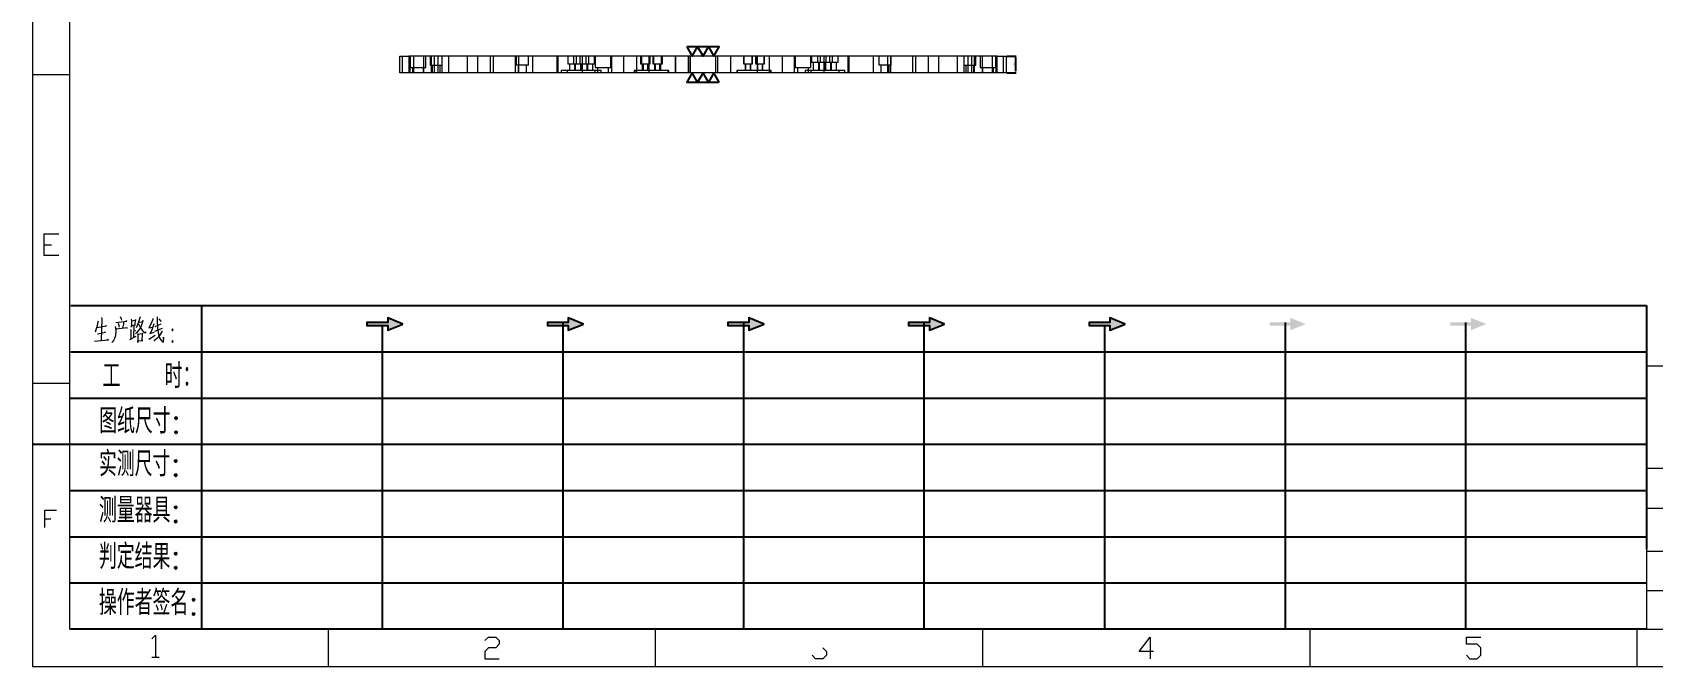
# Model space of a CAD drawing. Header units: millimetres. Extents: x 494 to 18201, y 224 to 11417.
# Drawn here: x 6179 to 8850, y 8447 to 9493 of the extents above; entities that cross this region are included whole.
import ezdxf
from ezdxf.enums import TextEntityAlignment as Align
from ezdxf.lldxf.tags import DXFTag

# ---------------------------------------------------------------- set-up
doc = ezdxf.new("R2010")
doc.units = ezdxf.units.MM
doc.layers.add('DIM', color=7, linetype='Continuous')
doc.layers.add('U1', color=211, linetype='Continuous')
doc.styles.add('chinesef_fs', font='txt.shx', dxfattribs={"bigfont": 'gbcbig.shx'})
doc.styles.add('gbenor_', font='gbenor.shx', dxfattribs={"bigfont": 'gbcbig'})
doc.styles.get("Standard").update_dxf_attribs({"font": 'arial.ttf'})
doc.styles.add('TXT', font='txt.shx', dxfattribs={"width": 0.8, "bigfont": 'ctxt.shx'})
tags = doc.linetypes.add('DASHED', pattern='A,12.86,[0,arial.ttf,S=0,R=0,X=0,Y=0],-12.86', length=25.72).pattern_tags.tags
tags[12:13] = [DXFTag(74, 4), DXFTag(75, 0), DXFTag(340, '0'), DXFTag(46, 0.0), DXFTag(50, 0.0), DXFTag(44, 0.0), DXFTag(45, 0.0)]
doc.dimstyles.new('ISO-25', dxfattribs={"dimtxt": 2.5, "dimasz": 2.5, "dimexe": 1.25, "dimexo": 0.625, "dimtad": 1, "dimtxsty": 'Standard', "dimcen": 2.5, "dimadec": 0, "dimazin": 0, "dimtfac": 1, "dimtmove": 0, "dimatfit": 3, "dimfxl": 1, "dimarcsym": 0})

# ---------------------------------------------------------------- blocks, each defined once
blk = doc.blocks.new('*D65')
at = {"layer": 'Defpoints', "color": 0, "transparency": 16777216}
for p in [(7784.4, 9454.1), (7784.4, 9426.6), (7799.4, 9426.6)]:
    blk.add_point(p, dxfattribs=at)
at = {"layer": 'DIM', "color": 0, "lineweight": -2, "transparency": 16777216}
for p, q in [((7785.1, 9454.1), (7800.7, 9454.1)), ((7799.4, 9451.6), (7799.4, 9429.1)), ((7785.1, 9426.6), (7800.7, 9426.6))]:
    blk.add_line(p, q, dxfattribs=at)
at = {"layer": 'DIM', "color": 0, "transparency": 16777216}
for points in [[(7799, 9451.6), (7799.9, 9451.6), (7799.4, 9454.1)], [(7799, 9429.1), (7799.9, 9429.1), (7799.4, 9426.6)]]:
    blk.add_solid(points, dxfattribs=at)
at = {"layer": 'DIM', "color": 0, "lineweight": 18, "transparency": 16777216, "insert": (7797.3, 9440.3), "char_height": 2.5, "attachment_point": 5, "rotation": 90}
blk.add_mtext('27,5', dxfattribs=at)
blk = doc.blocks.new('YFFH+A0')
at = {"color": 4, "ltscale": 2}
blk.add_lwpolyline([(-3.46, -6), (0, -4), (-3.46, -2), (0, 0), (-3.46, 2), (0, 4), (-3.46, 6), (-3.46, -6)], close=True, dxfattribs=at)
blk = doc.blocks.new('XYMFH-A0')
at = {"xscale": 0.0833, "yscale": 0.0833, "zscale": 0.0833}
blk.add_blockref('YFFH+A0', (0, 0), dxfattribs=at)
blk = doc.blocks.new('U9')
for points in [[(-1468.2, -974.4), (-1468.2, -977.5), (-1458, -973.4), (-1468.2, -969.3), (-1468.2, -972.3), (-1482.1, -972.3), (-1482.1, -974.4)], [(-1347.7, -974.4), (-1347.7, -977.5), (-1337.5, -973.4), (-1347.7, -969.3), (-1347.7, -972.3), (-1361.6, -972.3), (-1361.6, -974.4)], [(-1227.2, -974.4), (-1227.2, -977.5), (-1217, -973.4), (-1227.2, -969.3), (-1227.2, -972.3), (-1241.1, -972.3), (-1241.1, -974.4)], [(-1106.7, -974.4), (-1106.7, -977.5), (-1096.5, -973.4), (-1106.7, -969.3), (-1106.7, -972.3), (-1120.6, -972.3), (-1120.6, -974.4)], [(-986.2, -974.4), (-986.2, -977.5), (-976, -973.4), (-986.2, -969.3), (-986.2, -972.3), (-1000.1, -972.3), (-1000.1, -974.4)], [(-865.7, -974.4), (-865.7, -977.5), (-855.5, -973.4), (-865.7, -969.3), (-865.7, -972.3), (-879.6, -972.3), (-879.6, -974.4)], [(-745.2, -974.4), (-745.2, -977.5), (-735, -973.4), (-745.2, -969.3), (-745.2, -972.3), (-759.1, -972.3), (-759.1, -974.4)]]:
    blk.add_hatch(color=3).paths.add_polyline_path(points)
at = {"color": 254, "lineweight": 18}
for p, q in [((-1705.3, 0), (-1705.3, -1202)), ((-1680.3, -1177.1), (-1680.3, -25)), ((-1705.3, -806.9), (-1680.3, -806.9)), ((-628.2, -1001.2), (-25, -1001.2)), ((-1705.3, -1012.8), (-1680.3, -1012.8)), ((-628.1, -1069.5), (-25, -1069.5)), ((-25, -1096.6), (-628.1, -1096.6)), ((-25, -1125.1), (-628.1, -1125.1)), ((-25, -1151.5), (-628.1, -1151.5)), ((-1680.3, -1177.1), (-25, -1177.1)), ((-1071, -1202), (-1071, -1177.1)), ((-852.6, -1202), (-852.6, -1177.1)), ((-634.3, -1202), (-634.3, -1177.1)), ((-1705.3, -1202), (0, -1202))]:
    blk.add_line(p, q, dxfattribs=at)
for p, q in [((-1679.7, -961), (-628.1, -961)), ((-628.1, -961), (-628.1, -1123.7)), ((-1679.7, -991.9), (-628.1, -991.9)), ((-1680.3, -1022.8), (-628.1, -1022.8)), ((-1705.2, -1053.6), (-628.1, -1053.6)), ((-1680.3, -1084.5), (-628.1, -1084.5)), ((-1680.3, -1115.4), (-628.1, -1115.4)), ((-1680.3, -1146.2), (-628.1, -1146.2))]:
    blk.add_line(p, q)
at = {"color": 254}
for p, q in [((-1592.2, -1177.1), (-1592.2, -961)), ((-1351.1, -1177.1), (-1351.1, -972.3)), ((-1230.6, -1177.1), (-1230.6, -972.3)), ((-1110.1, -1177.1), (-1110.1, -972.3)), ((-869.1, -1177.1), (-869.1, -972.3)), ((-748.6, -1177.1), (-748.6, -972.3)), ((-1471.6, -1177.1), (-1471.6, -974.3)), ((-989.6, -1177.1), (-989.6, -974.4)), ((-628.1, -1177.1), (-1679.7, -1177.1))]:
    blk.add_line(p, q, dxfattribs=at)
at = {"color": 254, "linetype": 'Continuous', "lineweight": 18}
for p, q in [((-628.2, -1001.2), (-628.2, -1177.1)), ((-628.1, -1001.2), (-628.1, -1177.1)), ((-1507.7, -1202), (-1507.7, -1177.1)), ((-1289.4, -1202), (-1289.4, -1177.1))]:
    blk.add_line(p, q, dxfattribs=at)
at = {"color": 92, "lineweight": 18}
for points in [[(-1687.7, -927.7), (-1697.4, -927.7), (-1697.4, -913.2), (-1687.7, -913.2)], [(-1697.4, -920.4), (-1692.6, -920.4)], [(-1697, -1109.2), (-1697, -1097.6), (-1689.2, -1097.6)], [(-1697, -1103.4), (-1693.1, -1103.4)], [(-1625.6, -1183.5), (-1623.2, -1181.1), (-1623.2, -1195.7)], [(-1403.4, -1184.7), (-1401, -1182.3), (-1396.1, -1182.3), (-1393.7, -1184.7), (-1393.7, -1187.1), (-1396.1, -1189.5), (-1401, -1189.5), (-1403.4, -1192), (-1403.4, -1196.8), (-1393.7, -1196.8)], [(-957, -1192), (-966.7, -1192), (-959.4, -1182.3), (-959.4, -1196.8)], [(-748.3, -1194.4), (-745.9, -1196.8), (-741, -1196.8), (-738.6, -1194.4), (-738.6, -1189.5), (-741, -1187.1), (-748.3, -1187.1), (-748.3, -1182.3), (-738.6, -1182.3)], [(-1625.6, -1195.7), (-1620.7, -1195.7)], [(-1177.8, -1189.5), (-1175.3, -1192), (-1175.3, -1194.4), (-1177.8, -1196.8), (-1182.6, -1196.8), (-1185, -1194.4)]]:
    blk.add_lwpolyline(points, dxfattribs=at)
at = {"color": 92, "lineweight": 0}
for points in [[(-1661.5, -971.4), (-1661.6, -972.2), (-1662.1, -974.3), (-1662.5, -975.8), (-1662.9, -977.3), (-1663.4, -978.7)], [(-1659.2, -968.9), (-1659, -969.9), (-1659.4, -984.4)], [(-1649.6, -972.4), (-1642.2, -971.4), (-1642.4, -971.3), (-1643, -971.5)], [(-1647.2, -975.5), (-1647.3, -974.5), (-1647.8, -973)], [(-1646.8, -968.4), (-1646.1, -969.8), (-1645.8, -970.8)], [(-1644.5, -972.2), (-1644.4, -973.2), (-1645.2, -976.1)], [(-1639.4, -970.2), (-1639.2, -971.1), (-1639.2, -972.4), (-1639.2, -974.3), (-1639.2, -975.4), (-1639.1, -974.4), (-1636.5, -974), (-1636.7, -974), (-1636.5, -970.4), (-1636.5, -970.7), (-1636.5, -971), (-1639.1, -971.4)], [(-1634.2, -972.1), (-1633.9, -972.2), (-1631.4, -971.7), (-1631.6, -971.1), (-1632.2, -973.2), (-1632.8, -974.7), (-1633.2, -975.6), (-1633.9, -976.7), (-1635, -978.2), (-1635.8, -979.3), (-1636.6, -980)], [(-1633.4, -968.5), (-1633.5, -969.3), (-1634.5, -972.1), (-1635.1, -973.6), (-1635.8, -975.4), (-1636.1, -975.9)], [(-1624.9, -969.6), (-1625, -970.3), (-1626.5, -973.9), (-1627.5, -975.9), (-1624.9, -975.4)], [(-1622.1, -968.5), (-1622, -969.2), (-1622, -972.4), (-1621.8, -974.7), (-1621.7, -976.1), (-1621.6, -977.6), (-1621.4, -978.9), (-1621.2, -980.3), (-1620.9, -981.4), (-1620.4, -982.5), (-1619.7, -983.7), (-1619.1, -984.5), (-1618.4, -985.2), (-1617.9, -985.5), (-1617.7, -982.2), (-1618.1, -985.4)], [(-1619.3, -971.8), (-1619.5, -971.3), (-1620.6, -970)], [(-1663.9, -984.8), (-1659.3, -984.4), (-1654.5, -983.9), (-1654.8, -983.7), (-1655.6, -984)], [(-1662.3, -975.6), (-1655.9, -974.5), (-1656, -974.4), (-1656.4, -974.7)], [(-1661.8, -979.9), (-1661.6, -979.9), (-1661.4, -979.9), (-1656.4, -978.9), (-1656.8, -978.9), (-1657.5, -979.1)], [(-1649.6, -976.2), (-1649.6, -978.4), (-1649.8, -980.3), (-1650.1, -981.8), (-1650.6, -983), (-1651.2, -984.3), (-1651.6, -985.1), (-1652.2, -985.8)], [(-1642.4, -975.9), (-1641.9, -975.8), (-1641.8, -975.9), (-1649.6, -976.7), (-1649.6, -976.2), (-1649.9, -975)], [(-1640.2, -983.7), (-1636, -981.5)], [(-1639.8, -976.7), (-1639.6, -977.3), (-1639.5, -983.2)], [(-1637.7, -974.3), (-1637.8, -982.3)], [(-1637.7, -977.8), (-1636.3, -977.6)], [(-1635.1, -979.6), (-1634.9, -980.3), (-1634.9, -985.6), (-1635, -985), (-1634.9, -984.5), (-1631.7, -984.3), (-1632.1, -984.3), (-1631.8, -980.2), (-1631.8, -979.6), (-1631.6, -980), (-1632.1, -980), (-1634.8, -980.4)], [(-1634.6, -973.4), (-1634.3, -973.7), (-1633.1, -975.8), (-1632.1, -977.4), (-1631.2, -978.8), (-1630.9, -979.1), (-1629.4, -979.1), (-1631, -978.8), (-1631.8, -977.8)], [(-1627.6, -983.4), (-1623.4, -980.8)], [(-1624.2, -973.3), (-1625.7, -977.3), (-1626.8, -979.6), (-1627, -979.7), (-1624, -978.7)], [(-1618.9, -978), (-1619, -978.5), (-1619.7, -979.9), (-1620.5, -981), (-1621.4, -982.1), (-1622.4, -983.2), (-1623.5, -984.1), (-1624.3, -984.8)], [(-1623.5, -978.1), (-1618.5, -976.2)], [(-1623.3, -975.1), (-1619.3, -973.2)]]:
    blk.add_lwpolyline(points, dxfattribs=at)
for points in [[(-1458, -973.4), (-1468.2, -969.3), (-1468.2, -972.3), (-1482.1, -972.3), (-1482.1, -974.4), (-1468.2, -974.4), (-1468.2, -977.5), (-1458, -973.4)], [(-1337.5, -973.4), (-1347.7, -969.3), (-1347.7, -972.3), (-1361.6, -972.3), (-1361.6, -974.4), (-1347.7, -974.4), (-1347.7, -977.5), (-1337.5, -973.4)], [(-1217, -973.4), (-1227.2, -969.3), (-1227.2, -972.3), (-1241.1, -972.3), (-1241.1, -974.4), (-1227.2, -974.4), (-1227.2, -977.5), (-1217, -973.4)], [(-1096.5, -973.4), (-1106.7, -969.3), (-1106.7, -972.3), (-1120.6, -972.3), (-1120.6, -974.4), (-1106.7, -974.4), (-1106.7, -977.5), (-1096.5, -973.4)], [(-976, -973.4), (-986.2, -969.3), (-986.2, -972.3), (-1000.1, -972.3), (-1000.1, -974.4), (-986.2, -974.4), (-986.2, -977.5), (-976, -973.4)]]:
    blk.add_lwpolyline(points)
for points in [[(-1611.8, -978), (-1611.3, -977.3), (-1611.8, -976.6), (-1612.3, -977.3)], [(-1611.8, -985.8), (-1611.3, -985.1), (-1611.8, -984.4), (-1612.3, -985.1)]]:
    blk.add_lwpolyline(points, close=True, dxfattribs=at)
at = {"color": 3, "style": 'chinesef_fs'}
for s, p in [('工  时：', (-1658.5, -1016.2)), ('图纸尺寸:', (-1660.7, -1046.4)), ('实测尺寸:', (-1660.9, -1075)), ('测量器具:', (-1660.9, -1105.9)), ('判定结果:', (-1660.9, -1136.8)), ('操作者签名:', (-1660.9, -1167.6))]:
    blk.add_text(s, height=16.56, dxfattribs=at).set_placement(p)
at = {"lineweight": 18, "style": 'gbenor_'}
blk.add_attdef('文档路径', (-272.5, -941.3), '', height=12, dxfattribs=at)
at = {"lineweight": 20, "style": 'TXT'}
for tag, height, p in [('18-**-**', 11, (-447.2, -1029.4)), ('客户名称', 10.9, (-531.8, -1111.7, 0)), ('料厚:', 10.9, (-531.7, -1139.2, 0))]:
    blk.add_attdef(tag, text='', height=height, dxfattribs=at).set_placement(p, align=Align.MIDDLE)
for tag, p, height in [('88888', (-457.8, -1062.2), 10), ('材质:', (-565.5, -1088.8, 0), 10.9), ('核准', (-445.4, -1116.1, 0), 10.9), ('设计', (-445.8, -1142.5, 0), 10.9), ('绘图', (-446.2, -1168.9, 0), 10.9)]:
    blk.add_attdef(tag, p, '', height=height, dxfattribs=at)
for tag, p, height, width in [('3', (-199.2, -1062.6), 10.7, 0.7), ('4', (-199.2, -1089.2), 10.7, 0.7), ('核准日期', (-329.7, -1118.3, 0), 10.9, 0.68), ('设计日期', (-329.7, -1145.1, 0), 10.9, 0.68), ('1', (-187.6, -1144.2), 9.85, 0.7), ('绘图日期', (-329.8, -1170.7, 0), 10.9, 0.68), ('2', (-199, -1168.8), 9.85, 0.7)]:
    blk.add_attdef(tag, p, '', height=height, dxfattribs=dict(at, width=width))

msp = doc.modelspace()

# ---------------------------------------------------------------- linework, layer by layer
at = {"layer": 'U1', "color": 135, "linetype": 'DASHED', "lineweight": 13, "ltscale": 1.120308}
for p, q in [((6784.43931, 9454.08628), (6784.43931, 9454.08628)), ((6784.43931, 9454.08628), (6784.43931, 9454.08628)), ((7784.43931, 9454.08628), (7784.43931, 9454.08628)), ((7784.43931, 9454.08628), (7784.43931, 9454.08628)), ((7784.43931, 9454.08628), (7784.43931, 9454.08628)), ((7784.43931, 9454.08628), (7784.43931, 9454.08628)), ((6784.43931, 9426.58628), (6784.43931, 9426.58628)), ((6784.43931, 9426.58628), (6784.43931, 9426.58628)), ((6784.43931, 9426.58628), (6784.43931, 9426.58628)), ((6784.43931, 9426.58628), (6784.43931, 9426.58628)), ((7784.43931, 9426.58628), (7784.43931, 9426.58628)), ((7784.43931, 9426.58628), (7784.43931, 9426.58628)), ((7784.43931, 9426.58628), (7784.43931, 9426.58628)), ((7784.43931, 9426.58628), (7784.43931, 9426.58628)), ((7784.43931, 9426.58628), (7784.43931, 9426.58628)), ((7784.43931, 9426.58628), (7784.43931, 9426.58628)), ((7784.43931, 9426.58628), (7784.43931, 9426.58628)), ((7784.43931, 9426.58628), (7784.43931, 9426.58628)), ((7784.43931, 9426.58628), (7784.43931, 9426.58628))]:
    msp.add_line(p, q, dxfattribs=at)
at = {"layer": 'U1', "color": 135, "linetype": 'Continuous', "lineweight": 13}
for p, q in [((6784.43931, 9454.08628), (6799.43931, 9454.08628)), ((6784.43931, 9426.58628), (6784.43931, 9454.08628)), ((7769.43931, 9454.08628), (6799.43931, 9454.08628)), ((7769.43931, 9454.08628), (7784.43931, 9454.08628)), ((7784.43931, 9454.08628), (7784.43931, 9426.58628)), ((6799.43931, 9426.58628), (6784.43931, 9426.58628)), ((7769.43931, 9426.58628), (6799.43931, 9426.58628)), ((7784.43931, 9426.58628), (7769.43931, 9426.58628))]:
    msp.add_line(p, q, dxfattribs=at)
at = {"layer": 'U1', "color": 31, "linetype": 'DASHED', "lineweight": 13, "ltscale": 1.120308}
for p, q in [((6789.14641, 9426.58628), (6789.14641, 9454.08628)), ((6801.43931, 9454.08628), (6801.43931, 9435.08628)), ((6801.43931, 9435.08628), (6814.43931, 9435.08628)), ((6805.43581, 9435.08628), (6805.43581, 9426.58628)), ((6814.43931, 9435.08628), (6827.43931, 9435.08628)), ((6823.43831, 9454.08628), (6823.43831, 9426.58628)), ((6823.44281, 9426.58628), (6823.44281, 9435.08628)), ((6827.43931, 9435.08628), (6827.43931, 9454.08628)), ((6834.43931, 9454.08628), (6834.43931, 9439.08628)), ((6834.43931, 9439.08628), (6844.43931, 9439.08628)), ((6837.68581, 9439.08628), (6837.68581, 9426.58628)), ((6844.43931, 9439.08628), (6854.43931, 9439.08628)), ((6851.19281, 9426.58628), (6851.19281, 9439.08628)), ((6854.43864, 9426.58628), (6854.43864, 9454.08628)), ((6854.43931, 9439.08628), (6854.43931, 9454.08628)), ((6865.44031, 9426.58628), (6865.44031, 9454.08628)), ((6933.43831, 9454.08628), (6933.43831, 9426.58628)), ((6938.43831, 9454.08628), (6938.43831, 9426.58628)), ((6975.44031, 9426.58628), (6975.44031, 9454.08628)), ((6976.43881, 9454.08628), (6976.43881, 9439.08628)), ((6996.43881, 9439.08628), (6976.43881, 9439.08628)), ((6979.68531, 9439.08628), (6979.68531, 9426.58628)), ((6980.44031, 9426.58628), (6980.44031, 9454.08628)), ((6993.19231, 9426.58628), (6993.19231, 9439.08628)), ((6996.43881, 9439.08628), (6996.43881, 9454.08628)), ((7003.43831, 9454.08628), (7003.43831, 9426.58628)), ((7043.43831, 9454.08628), (7043.43831, 9426.58628)), ((7045.44031, 9426.58628), (7045.44031, 9454.08628)), ((7061.4424, 9454.08628), (7061.4424, 9441.08628)), ((7061.4424, 9441.08628), (7068.6924, 9441.08628)), ((7064.1889, 9441.08628), (7064.1889, 9430.08628)), ((7068.6924, 9441.08628), (7070.9436, 9441.08628)), ((7070.94344, 9454.08628), (7070.94344, 9441.08628)), ((7070.94344, 9441.08628), (7078.19344, 9441.08628)), ((7073.1959, 9430.08628), (7073.1959, 9441.08628)), ((7073.68994, 9441.08628), (7073.68994, 9430.08628)), ((7075.9424, 9441.08628), (7075.9424, 9454.08628)), ((7078.19344, 9441.08628), (7085.44344, 9441.08628)), ((7081.4424, 9454.08628), (7081.4424, 9441.08628)), ((7082.69694, 9430.08628), (7082.69694, 9441.08628)), ((7084.1889, 9441.08628), (7084.1889, 9430.08628)), ((7085.44031, 9426.58628), (7085.44031, 9454.08628)), ((7085.4429, 9441.08628), (7088.6924, 9441.08628)), ((7085.44344, 9441.08628), (7085.44344, 9454.08628)), ((7088.6924, 9441.08628), (7090.9436, 9441.08628)), ((7090.94344, 9454.08628), (7090.94344, 9441.08628)), ((7090.94344, 9441.08628), (7098.19344, 9441.08628)), ((7093.1959, 9430.08628), (7093.1959, 9441.08628)), ((7093.68994, 9441.08628), (7093.68994, 9430.08628)), ((7095.9424, 9441.08628), (7095.9424, 9454.08628)), ((7098.19344, 9441.08628), (7105.44344, 9441.08628)), ((7102.69694, 9430.08628), (7102.69694, 9441.08628)), ((7105.44344, 9441.08628), (7105.44344, 9454.08628)), ((7106.43931, 9454.08628), (7106.43931, 9435.08628)), ((7106.43931, 9435.08628), (7119.43931, 9435.08628)), ((7110.43581, 9435.08628), (7110.43581, 9426.58628)), ((7119.43931, 9435.08628), (7132.43931, 9435.08628)), ((7128.44281, 9426.58628), (7128.44281, 9435.08628)), ((7132.43931, 9435.08628), (7132.43931, 9454.08628)), ((7133.43831, 9454.08628), (7133.43831, 9426.58628)), ((7133.43834, 9454.08628), (7133.43834, 9426.58628)), ((7153.43831, 9454.08628), (7153.43831, 9426.58628)), ((7175.44031, 9426.58628), (7175.44031, 9454.08628)), ((7175.44034, 9426.58628), (7175.44034, 9454.08628)), ((7181.45371, 9454.08628), (7181.45371, 9441.08628)), ((7181.45371, 9441.08628), (7188.70371, 9441.08628)), ((7182.93621, 9454.08628), (7182.93621, 9441.08628)), ((7184.20021, 9441.08628), (7184.20021, 9430.08628)), ((7185.68271, 9441.08628), (7185.68271, 9430.08628)), ((7188.70371, 9441.08628), (7195.95371, 9441.08628)), ((7193.20721, 9430.08628), (7193.20721, 9441.08628)), ((7194.68971, 9430.08628), (7194.68971, 9441.08628)), ((7195.44031, 9426.58628), (7195.44031, 9454.08628)), ((7195.95371, 9441.08628), (7195.95371, 9454.08628)), ((7195.95387, 9441.08628), (7197.43621, 9441.08628)), ((7197.43621, 9441.08628), (7197.43621, 9454.08628)), ((7201.45371, 9454.08628), (7201.45371, 9441.08628)), ((7201.45371, 9441.08628), (7208.70371, 9441.08628)), ((7202.93621, 9454.08628), (7202.93621, 9441.08628)), ((7204.20021, 9441.08628), (7204.20021, 9430.08628)), ((7205.68271, 9441.08628), (7205.68271, 9430.08628)), ((7208.70371, 9441.08628), (7215.95371, 9441.08628)), ((7213.20721, 9430.08628), (7213.20721, 9441.08628)), ((7214.68971, 9430.08628), (7214.68971, 9441.08628)), ((7215.95371, 9441.08628), (7215.95371, 9454.08628)), ((7215.95387, 9441.08628), (7217.43621, 9441.08628)), ((7217.43621, 9441.08628), (7217.43621, 9454.08628)), ((7238.51003, 9454.08628), (7238.51003, 9426.58628)), ((7238.86902, 9454.08628), (7238.86902, 9426.58628)), ((7260.51203, 9426.58628), (7260.51203, 9454.08628)), ((7260.87102, 9426.58628), (7260.87102, 9454.08628)), ((7263.43831, 9454.08628), (7263.43831, 9426.58628)), ((7305.44031, 9426.58628), (7305.44031, 9454.08628)), ((7308.15105, 9454.08628), (7308.15105, 9426.58628)), ((7308.51003, 9454.08628), (7308.51003, 9426.58628)), ((7330.15305, 9426.58628), (7330.15305, 9454.08628)), ((7330.51203, 9426.58628), (7330.51203, 9454.08628)), ((7350.92469, 9454.08628), (7350.92469, 9441.08628)), ((7350.92469, 9441.08628), (7358.17469, 9441.08628)), ((7351.4424, 9454.08628), (7351.4424, 9441.08628)), ((7353.67119, 9441.08628), (7353.67119, 9430.08628)), ((7354.1889, 9441.08628), (7354.1889, 9430.08628)), ((7358.17469, 9441.08628), (7365.42469, 9441.08628)), ((7362.67819, 9430.08628), (7362.67819, 9441.08628)), ((7363.1959, 9430.08628), (7363.1959, 9441.08628)), ((7365.42469, 9441.08628), (7365.42469, 9454.08628)), ((7365.42486, 9441.08628), (7365.9424, 9441.08628)), ((7365.9424, 9441.08628), (7365.9424, 9454.08628)), ((7370.92469, 9454.08628), (7370.92469, 9441.08628)), ((7370.92469, 9441.08628), (7378.17469, 9441.08628)), ((7371.4424, 9454.08628), (7371.4424, 9441.08628)), ((7373.43831, 9454.08628), (7373.43831, 9426.58628)), ((7373.67119, 9441.08628), (7373.67119, 9430.08628)), ((7374.1889, 9441.08628), (7374.1889, 9430.08628)), ((7378.17469, 9441.08628), (7385.42469, 9441.08628)), ((7382.67819, 9430.08628), (7382.67819, 9441.08628)), ((7383.1959, 9430.08628), (7383.1959, 9441.08628)), ((7385.42469, 9441.08628), (7385.42469, 9454.08628)), ((7385.42486, 9441.08628), (7385.9424, 9441.08628)), ((7385.9424, 9441.08628), (7385.9424, 9454.08628)), ((7393.43831, 9454.08628), (7393.43831, 9426.58628)), ((7415.44031, 9426.58628), (7415.44031, 9454.08628)), ((7435.44031, 9426.58628), (7435.44031, 9454.08628)), ((7436.43931, 9454.08628), (7436.43931, 9435.08628)), ((7436.43931, 9435.08628), (7449.43931, 9435.08628)), ((7440.43581, 9435.08628), (7440.43581, 9426.58628)), ((7449.43931, 9435.08628), (7462.43931, 9435.08628)), ((7458.44281, 9426.58628), (7458.44281, 9435.08628)), ((7462.43931, 9435.08628), (7462.43931, 9454.08628)), ((7463.44018, 9454.08628), (7463.44018, 9444.08628)), ((7463.44018, 9444.08628), (7470.69018, 9444.08628)), ((7466.18668, 9444.08628), (7466.18668, 9430.08628)), ((7470.69018, 9444.08628), (7477.94018, 9444.08628)), ((7472.93621, 9454.08628), (7472.93621, 9444.08628)), ((7475.19368, 9430.08628), (7475.19368, 9444.08628)), ((7475.68271, 9444.08628), (7475.68271, 9430.08628)), ((7477.93975, 9444.08628), (7480.18621, 9444.08628)), ((7477.94018, 9444.08628), (7477.94018, 9454.08628)), ((7480.18621, 9444.08628), (7483.44081, 9444.08628)), ((7483.43831, 9454.08628), (7483.43831, 9426.58628)), ((7483.44018, 9454.08628), (7483.44018, 9444.08628)), ((7483.44018, 9444.08628), (7490.69018, 9444.08628)), ((7484.68971, 9430.08628), (7484.68971, 9444.08628)), ((7486.18668, 9444.08628), (7486.18668, 9430.08628)), ((7487.43621, 9444.08628), (7487.43621, 9454.08628)), ((7490.69018, 9444.08628), (7497.94018, 9444.08628)), ((7492.93621, 9454.08628), (7492.93621, 9444.08628)), ((7495.19368, 9430.08628), (7495.19368, 9444.08628)), ((7495.68271, 9444.08628), (7495.68271, 9430.08628)), ((7497.93975, 9444.08628), (7500.18621, 9444.08628)), ((7497.94018, 9444.08628), (7497.94018, 9454.08628)), ((7500.18621, 9444.08628), (7507.43621, 9444.08628)), ((7504.68971, 9430.08628), (7504.68971, 9444.08628)), ((7507.43621, 9444.08628), (7507.43621, 9454.08628)), ((7523.43831, 9454.08628), (7523.43831, 9426.58628)), ((7525.44031, 9426.58628), (7525.44031, 9454.08628)), ((7565.44031, 9426.58628), (7565.44031, 9454.08628)), ((7574.43881, 9454.08628), (7574.43881, 9439.08628)), ((7594.43881, 9439.08628), (7574.43881, 9439.08628)), ((7577.68531, 9439.08628), (7577.68531, 9426.58628)), ((7588.43831, 9454.08628), (7588.43831, 9426.58628)), ((7591.19231, 9426.58628), (7591.19231, 9439.08628)), ((7593.43831, 9454.08628), (7593.43831, 9426.58628)), ((7594.43881, 9439.08628), (7594.43881, 9454.08628)), ((7630.44031, 9426.58628), (7630.44031, 9454.08628)), ((7635.44031, 9426.58628), (7635.44031, 9454.08628)), ((7703.43831, 9454.08628), (7703.43831, 9426.58628)), ((7714.43931, 9454.08628), (7714.43931, 9439.08628)), ((7714.43931, 9439.08628), (7724.43931, 9439.08628)), ((7714.43997, 9454.08628), (7714.43997, 9426.58628)), ((7717.68581, 9439.08628), (7717.68581, 9426.58628)), ((7724.43931, 9439.08628), (7734.43931, 9439.08628)), ((7731.19281, 9426.58628), (7731.19281, 9439.08628)), ((7734.43931, 9439.08628), (7734.43931, 9454.08628)), ((7741.43931, 9454.08628), (7741.43931, 9435.08628)), ((7741.43931, 9435.08628), (7754.43931, 9435.08628)), ((7745.43581, 9435.08628), (7745.43581, 9426.58628)), ((7745.44031, 9426.58628), (7745.44031, 9454.08628)), ((7754.43931, 9435.08628), (7767.43931, 9435.08628)), ((7763.44281, 9426.58628), (7763.44281, 9435.08628)), ((7767.43931, 9435.08628), (7767.43931, 9454.08628)), ((7779.7322, 9426.58628), (7779.7322, 9454.08628)), ((7050.6904, 9430.08628), (7050.6904, 9426.58628)), ((7060.19084, 9430.08628), (7050.6904, 9430.08628)), ((7060.19144, 9430.08628), (7060.19144, 9426.58628)), ((7116.19544, 9430.08628), (7060.19144, 9430.08628)), ((7106.6944, 9426.58628), (7106.6944, 9430.08628)), ((7116.19544, 9426.58628), (7116.19544, 9430.08628)), ((7170.70171, 9430.08628), (7170.70171, 9426.58628)), ((7226.70571, 9430.08628), (7170.70171, 9430.08628)), ((7172.18421, 9430.08628), (7172.18421, 9426.58628)), ((7228.18821, 9430.08628), (7226.70509, 9430.08628)), ((7226.70571, 9426.58628), (7226.70571, 9430.08628)), ((7228.18821, 9426.58628), (7228.18821, 9430.08628)), ((7340.17269, 9430.08628), (7340.17269, 9426.58628)), ((7396.17669, 9430.08628), (7340.17269, 9430.08628)), ((7340.6904, 9430.08628), (7340.6904, 9426.58628)), ((7396.6944, 9430.08628), (7396.17654, 9430.08628)), ((7396.17669, 9426.58628), (7396.17669, 9430.08628)), ((7396.6944, 9426.58628), (7396.6944, 9430.08628)), ((7452.68818, 9430.08628), (7452.68818, 9426.58628)), ((7508.69218, 9430.08628), (7452.68818, 9430.08628)), ((7462.18421, 9430.08628), (7462.18421, 9426.58628)), ((7518.18821, 9430.08628), (7508.69189, 9430.08628)), ((7508.69218, 9426.58628), (7508.69218, 9430.08628)), ((7518.18821, 9426.58628), (7518.18821, 9430.08628))]:
    msp.add_line(p, q, dxfattribs=at)
at = {"layer": 'U1', "color": 31, "linetype": 'Continuous', "lineweight": 13}
for p, q in [((6799.43931, 9454.08628), (6799.43931, 9426.58628)), ((7769.43931, 9426.58628), (7769.43931, 9454.08628))]:
    msp.add_line(p, q, dxfattribs=at)
at = {"layer": 'U1', "color": 5, "linetype": 'DASHED', "lineweight": 13, "ltscale": 1.120308}
for p, q in [((6801.0363, 9454.08628), (6801.0363, 9426.58628)), ((6807.8423, 9426.58628), (6807.8423, 9454.08628)), ((6841.0363, 9454.08628), (6841.0363, 9426.58628)), ((6847.8423, 9426.58628), (6847.8423, 9454.08628)), ((6895.68631, 9454.08628), (6895.68631, 9426.58628)), ((6913.19231, 9426.58628), (6913.19231, 9454.08628)), ((7655.68631, 9454.08628), (7655.68631, 9426.58628)), ((7673.19231, 9426.58628), (7673.19231, 9454.08628)), ((7721.03631, 9454.08628), (7721.03631, 9426.58628)), ((7727.84231, 9426.58628), (7727.84231, 9454.08628)), ((7761.03631, 9454.08628), (7761.03631, 9426.58628)), ((7767.84231, 9426.58628), (7767.84231, 9454.08628))]:
    msp.add_line(p, q, dxfattribs=at)
at = {"layer": 'U1', "color": 155, "linetype": 'DASHED', "lineweight": 13, "ltscale": 1.120308}
for p, q in [((6836.93864, 9426.58628), (6836.93864, 9454.08628)), ((6836.93864, 9426.58628), (6836.93864, 9454.08628)), ((6836.93864, 9426.58628), (6836.93864, 9454.08628)), ((6836.93864, 9426.58628), (6836.93864, 9454.08628)), ((6836.93864, 9426.58628), (6836.93864, 9454.08628)), ((6836.93864, 9426.58628), (6836.93864, 9454.08628)), ((6836.93864, 9426.58628), (6836.93864, 9454.08628)), ((6836.93864, 9426.58628), (6836.93864, 9454.08628)), ((7731.93997, 9426.58628), (7731.93997, 9454.08628)), ((7731.93997, 9426.58628), (7731.93997, 9454.08628)), ((7731.93997, 9426.58628), (7731.93997, 9454.08628)), ((7731.93997, 9426.58628), (7731.93997, 9454.08628)), ((7731.93997, 9426.58628), (7731.93997, 9454.08628)), ((7731.93997, 9426.58628), (7731.93997, 9454.08628)), ((7731.93997, 9426.58628), (7731.93997, 9454.08628)), ((7731.93997, 9426.58628), (7731.93997, 9454.08628))]:
    msp.add_line(p, q, dxfattribs=at)

# ---------------------------------------------------------------- block references
at = {"lineweight": 18, "xscale": 53.6450604578499, "yscale": 53.6450604578499, "zscale": 53.6450604578499}
for p, rotation in [((7284.43931, 9454.08628), 270), ((7284.43931, 9426.58628), 90)]:
    msp.add_blockref('XYMFH-A0', p, dxfattribs=dict(at, rotation=rotation))
at = {"layer": 'DIM', "ltscale": 1.418068, "xscale": 2.470691028918663, "yscale": 2.470691028908341, "zscale": 2.470691028918663}
msp.add_blockref('U9', (10391.89828, 11417.06807), dxfattribs=at)

# ---------------------------------------------------------------- dimensions: what is measured, and where the dimension line sits
at = {"layer": 'DIM', "lineweight": 18}
dim = msp.add_linear_dim(base=(7799.43931, 9426.58628), p1=(7784.43931, 9454.08628), p2=(7784.43931, 9426.58628), angle=90, dimstyle='ISO-25', dxfattribs=at)
dim.commit()
dim.dimension.update_dxf_attribs({"geometry": '*D65', "text_midpoint": (7797.31192, 9440.33628)})

doc.saveas('drawing.dxf')
